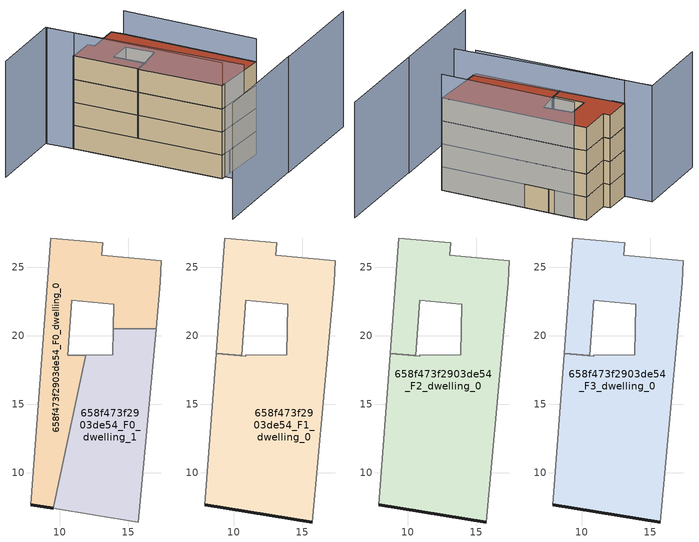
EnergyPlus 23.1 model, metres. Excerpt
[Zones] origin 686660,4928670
658f473f2903de54_F0_dwelling_0
 floor ground (EU_floor_Construction): 9.55,7.41 11.89,18.59 10.58,18.56 10.89,22.59 13.92,22.3 13.9,20.5 17.03,20.5 17.34,23.88 17.41,25.46 13.06,25.85 13.13,26.77 9.36,27.11 7.88,7.67 z0
 wall outside (EU_wall_Construction): 9.55,7.41 7.88,7.67 z0:3
 wall adiabatic (EU_wall_Construction): 13.9,20.5 13.92,22.3 10.89,22.59 10.58,18.56 11.89,18.59 / 7.88,7.67 9.36,27.11 13.13,26.77 13.06,25.85 17.41,25.46 17.34,23.88 17.03,20.5 z0:3
 wall to 658f473f2903de54_F0_dwelling_1 (EU_wall_Construction): 17.02,20.5 13.9,20.5 / 11.89,18.59 9.55,7.41 z0:3
 roof outside (EU_roof_Construction): 9.36,27.11 8.72,18.73 10.58,18.59 10.58,18.56 10.85,18.57 10.88,18.57 10.88,18.52 8.72,18.68 7.88,7.67 z3
658f473f2903de54_F0_dwelling_1
 floor ground (EU_floor_Construction): 15.71,6.42 17.03,20.5 13.9,20.5 13.87,18.62 11.89,18.59 9.55,7.41 z0
 wall adiabatic (EU_wall_Construction): 11.89,18.59 13.87,18.62 13.9,20.5 / 17.03,20.5 15.71,6.42 9.55,7.41 z0:3
658f473f2903de54_F1_dwelling_0
 floor to 658f473f2903de54_F0_dwelling_0 (EU_floor_Construction): 17.02,20.5 17.34,23.88 17.41,25.46 13.06,25.85 13.13,26.77 9.36,27.11 8.72,18.73 10.58,18.59 10.89,22.59 13.92,22.3 13.9,20.5 z3; 9.55,7.41 11.89,18.59 10.85,18.57 10.88,18.57 10.88,18.52 8.72,18.68 7.88,7.67 z3
 floor to 658f473f2903de54_F0_dwelling_1 (EU_floor_Construction): 15.71,6.42 17.02,20.5 13.9,20.5 13.87,18.62 11.89,18.59 9.55,7.41 z3
 wall outside (EU_wall_Construction): 15.71,6.42 7.88,7.67 z3:6
 wall adiabatic (EU_wall_Construction): 7.88,7.67 8.72,18.68 10.88,18.52 10.88,18.57 10.85,18.57 13.87,18.62 13.92,22.3 10.89,22.59 10.58,18.59 8.72,18.73 9.36,27.11 13.13,26.77 13.06,25.85 17.41,25.46 17.34,23.88 15.71,6.42 z3:6
658f473f2903de54_F2_dwelling_0
 floor to 658f473f2903de54_F1_dwelling_0 (EU_floor_Construction): 15.71,6.42 17.34,23.88 17.41,25.46 13.06,25.85 13.13,26.77 9.36,27.11 8.72,18.73 10.58,18.59 10.89,22.59 13.92,22.3 13.87,18.62 10.85,18.57 10.88,18.57 10.88,18.52 8.72,18.68 7.88,7.67 z6
 wall outside (EU_wall_Construction): 15.71,6.42 7.88,7.67 z6:9
 wall adiabatic (EU_wall_Construction): 7.88,7.67 8.72,18.68 10.88,18.52 10.88,18.57 10.85,18.57 13.87,18.62 13.92,22.3 10.89,22.59 10.58,18.59 8.72,18.73 9.36,27.11 13.13,26.77 13.06,25.85 17.41,25.46 17.34,23.88 15.71,6.42 z6:9
658f473f2903de54_F3_dwelling_0
 floor to 658f473f2903de54_F2_dwelling_0 (EU_floor_Construction): 15.71,6.42 17.34,23.88 17.41,25.46 13.06,25.85 13.13,26.77 9.36,27.11 8.72,18.73 10.58,18.59 10.89,22.59 13.92,22.3 13.87,18.62 10.85,18.57 10.88,18.57 10.88,18.52 8.72,18.68 7.88,7.67 z9
 wall outside (EU_wall_Construction): 15.71,6.42 7.88,7.67 z9:12
 wall adiabatic (EU_wall_Construction): 7.88,7.67 8.72,18.68 10.88,18.52 10.88,18.57 10.85,18.57 13.87,18.62 13.92,22.3 10.89,22.59 10.58,18.59 8.72,18.73 9.36,27.11 13.13,26.77 13.06,25.85 17.41,25.46 17.34,23.88 15.71,6.42 z9:12
 roof outside (EU_roof_Construction): 17.41,25.46 17.34,23.88 15.71,6.42 7.88,7.67 8.72,18.68 10.88,18.52 10.88,18.57 10.85,18.57 13.87,18.62 13.92,22.3 10.89,22.59 10.58,18.59 8.72,18.73 9.36,27.11 13.13,26.77 13.06,25.85 z12
shading: 12.39,1.04 26.73,-0.2 / -2.38,2.31 12.51,1.09 / 15.71,6.42 17.34,23.88 / 8.35,5.15 9.52,30.52 / -1.07,31.54 9.64,30.73 / 9.64,30.73 7.88,7.67 z0:15
[Building]
EU S2 Campaign: North Axis=0; Terrain=City; Solar Distribution=FullExterior
[Site:Location]
Bologna: Latitude=44.5; Longitude=11.25; Time Zone=1; Elevation=37
[SizingPeriod:WeatherFileDays]
AnnualSizingPeriod: Begin Month=1; Begin Day of Month=1; End Month=12; End Day of Month=31; Day of Week for Start Day=Monday; Use Weather File Daylight Saving Period=No; Use Weather File Rain and Snow Indicators=No
[MATERIAL]
EU_InternalMass_Material: Roughness=MediumRough; Thickness=0.1; Conductivity=1; Density=1800; Specific Heat=900; Thermal Absorptance=0.9; Solar Absorptance=0.7; Visible Absorptance=0.7
[MATERIAL:NOMASS] Roughness=MediumRough; Thermal Absorptance=0.9; Solar Absorptance=0.7; Visible Absorptance=0.7
Name | Thermal Resistance
EU_wall_NoMass | 0.937881
EU_roof_NoMass | 0.548572
EU_floor_NoMass | 0.71348
[CONSTRUCTION]
EU_wall_Construction: EU_wall_NoMass
EU_roof_Construction: EU_roof_NoMass
EU_floor_Construction: EU_floor_NoMass
EU_InternalMass_Construction: EU_InternalMass_Material
[ZONE] Type=1; Multiplier=1; Ceiling Height=autocalculate; Floor Area=autocalculate; Part of Total Floor Area=Yes
Name | Volume
658f473f2903de54_F0_dwelling_0 | 214.92
658f473f2903de54_F1_dwelling_0; 658f473f2903de54_F2_dwelling_0; 658f473f2903de54_F3_dwelling_0 | 429.489
658f473f2903de54_F0_dwelling_1 | 214.898
[INTERNALMASS] Construction=EU_InternalMass_Construction
Name | Zone or ZoneList | Surface Area
658f473f2903de54_F0_dwelling_0_EU_InternalMass | 658f473f2903de54_F0_dwelling_0 | 71.6393
658f473f2903de54_F0_dwelling_1_EU_InternalMass | 658f473f2903de54_F0_dwelling_1 | 71.6323
658f473f2903de54_F1_dwelling_0_EU_InternalMass | 658f473f2903de54_F1_dwelling_0 | 143.163
658f473f2903de54_F2_dwelling_0_EU_InternalMass | 658f473f2903de54_F2_dwelling_0 | 143.163
658f473f2903de54_F3_dwelling_0_EU_InternalMass | 658f473f2903de54_F3_dwelling_0 | 143.163
[OTHEREQUIPMENT] Fuel Type=Electricity; Design Level Calculation Method=Watts/Area; Power per Zone Floor Area=1; Fraction Latent=0; Fraction Radiant=0; Fraction Lost=0; Carbon Dioxide Generation Rate=0; EndUse Subcategory=EU_Step8_InternalGains
Name | Zone or ZoneList or Space or SpaceList | Schedule
EU_Step8_InternalGain_658f473f2903de54_F0_dwelling_0_f000 | 658f473f2903de54_F0_dwelling_0 | EU_Step8_GainSchedule_658f473f2903de54_F0_dwelling_0_f000
EU_Step8_InternalGain_658f473f2903de54_F0_dwelling_1_f000 | 658f473f2903de54_F0_dwelling_1 | EU_Step8_GainSchedule_658f473f2903de54_F0_dwelling_1_f000
EU_Step8_InternalGain_658f473f2903de54_F1_dwelling_0_f000 | 658f473f2903de54_F1_dwelling_0 | EU_Step8_GainSchedule_658f473f2903de54_F1_dwelling_0_f000
EU_Step8_InternalGain_658f473f2903de54_F2_dwelling_0_f000 | 658f473f2903de54_F2_dwelling_0 | EU_Step8_GainSchedule_658f473f2903de54_F2_dwelling_0_f000
EU_Step8_InternalGain_658f473f2903de54_F3_dwelling_0_f000 | 658f473f2903de54_F3_dwelling_0 | EU_Step8_GainSchedule_658f473f2903de54_F3_dwelling_0_f000
[ZONEVENTILATION:DESIGNFLOWRATE] Schedule=EU_AlwaysOn; Design Flow Rate Calculation Method=AirChanges/Hour; Air Changes per Hour=0.687892; Ventilation Type=Natural; Fan Pressure Rise=0; Fan Total Efficiency=1; Constant Term Coefficient=1; Temperature Term Coefficient=0; Velocity Term Coefficient=0; Velocity Squared Term Coefficient=0; Minimum Indoor Temperature=-100; Maximum Indoor Temperature=100; Delta Temperature=-100; Minimum Outdoor Temperature=-100; Maximum Outdoor Temperature=100; Maximum Wind Speed=40
Name | Zone or ZoneList or Space or SpaceList
EU_ConstantAir_658f473f2903de54_F0_dwelling_0 | 658f473f2903de54_F0_dwelling_0
EU_ConstantAir_658f473f2903de54_F0_dwelling_1 | 658f473f2903de54_F0_dwelling_1
EU_ConstantAir_658f473f2903de54_F1_dwelling_0 | 658f473f2903de54_F1_dwelling_0
EU_ConstantAir_658f473f2903de54_F2_dwelling_0 | 658f473f2903de54_F2_dwelling_0
EU_ConstantAir_658f473f2903de54_F3_dwelling_0 | 658f473f2903de54_F3_dwelling_0
[HVACTEMPLATE:THERMOSTAT] Constant Heating Setpoint=20; Constant Cooling Setpoint=50
EU_HeatOnly_658f473f2903de54_F0_dwelling_0; EU_HeatOnly_658f473f2903de54_F0_dwelling_1; EU_HeatOnly_658f473f2903de54_F1_dwelling_0; EU_HeatOnly_658f473f2903de54_F2_dwelling_0; EU_HeatOnly_658f473f2903de54_F3_dwelling_0
[HVACTEMPLATE:ZONE:IDEALLOADSAIRSYSTEM] System Availability Schedule=EU_AlwaysOn; Maximum Heating Supply Air Temperature=50; Minimum Cooling Supply Air Temperature=13; Maximum Heating Supply Air Humidity Ratio=0.0156; Minimum Cooling Supply Air Humidity Ratio=0.0077; Heating Limit=NoLimit; Cooling Limit=NoLimit; Heating Availability Schedule=EU_AlwaysOn; Cooling Availability Schedule=EU_CoolingOff; Dehumidification Control Type=ConstantSensibleHeatRatio; Cooling Sensible Heat Ratio=0.7; Dehumidification Setpoint=60; Humidification Control Type=None; Humidification Setpoint=30; Outdoor Air Method=None; Outdoor Air Flow Rate per Person=0.00944; Outdoor Air Flow Rate per Zone Floor Area=0; Outdoor Air Flow Rate per Zone=0; Demand Controlled Ventilation Type=None; Outdoor Air Economizer Type=NoEconomizer; Heat Recovery Type=None; Sensible Heat Recovery Effectiveness=0.7; Latent Heat Recovery Effectiveness=0.65
Name | Template Thermostat
658f473f2903de54_F0_dwelling_0 | EU_HeatOnly_658f473f2903de54_F0_dwelling_0
658f473f2903de54_F0_dwelling_1 | EU_HeatOnly_658f473f2903de54_F0_dwelling_1
658f473f2903de54_F1_dwelling_0 | EU_HeatOnly_658f473f2903de54_F1_dwelling_0
658f473f2903de54_F2_dwelling_0 | EU_HeatOnly_658f473f2903de54_F2_dwelling_0
658f473f2903de54_F3_dwelling_0 | EU_HeatOnly_658f473f2903de54_F3_dwelling_0
[SIZING:ZONE] Zone Cooling Design Supply Air Temperature Input Method=SupplyAirTemperature; Zone Cooling Design Supply Air Temperature=13; Zone Heating Design Supply Air Temperature Input Method=SupplyAirTemperature; Zone Heating Design Supply Air Temperature=50; Zone Cooling Design Supply Air Humidity Ratio=0.008; Zone Heating Design Supply Air Humidity Ratio=0.008; Cooling Design Air Flow Method=DesignDay; Cooling Design Air Flow Rate=0; Cooling Minimum Air Flow per Zone Floor Area=0.000762; Cooling Minimum Air Flow=0; Cooling Minimum Air Flow Fraction=0.2; Heating Design Air Flow Method=DesignDay; Heating Design Air Flow Rate=0; Heating Maximum Air Flow per Zone Floor Area=0.002032; Heating Maximum Air Flow=0.141576; Heating Maximum Air Flow Fraction=0.3; Account for Dedicated Outdoor Air System=No; Dedicated Outdoor Air System Control Strategy=NeutralSupplyAir; Dedicated Outdoor Air Low Setpoint Temperature for Design=autosize; Dedicated Outdoor Air High Setpoint Temperature for Design=autosize; Zone Load Sizing Method=Sensible Load Only No Latent Load; Zone Latent Cooling Design Supply Air Humidity Ratio Input Method=HumidityRatioDifference; Zone Cooling Design Supply Air Humidity Ratio Difference=0.005; Zone Latent Heating Design Supply Air Humidity Ratio Input Method=HumidityRatioDifference; Zone Humidification Design Supply Air Humidity Ratio Difference=0.005
658f473f2903de54_F0_dwelling_0; 658f473f2903de54_F0_dwelling_1; 658f473f2903de54_F1_dwelling_0; 658f473f2903de54_F2_dwelling_0; 658f473f2903de54_F3_dwelling_0
[SCHEDULE:CONSTANT]
Name | Hourly Value
EU_AlwaysOn | 1
EU_CoolingOff | 0
[SCHEDULE:FILE] Column Number=1; Rows to Skip at Top=0; Number of Hours of Data=8760; Column Separator=Comma; Interpolate to Timestep=No; Minutes per Item=60; Adjust Schedule for Daylight Savings=Yes
Name | File
EU_Step8_GainSchedule_658f473f2903de54_F0_dwelling_0_f000 | ../../schedules/658f473f2903de54/658f473f2903de54_F0_dwelling_0_f000_gain.csv
EU_Step8_GainSchedule_658f473f2903de54_F0_dwelling_1_f000 | ../../schedules/658f473f2903de54/658f473f2903de54_F0_dwelling_1_f000_gain.csv
EU_Step8_GainSchedule_658f473f2903de54_F1_dwelling_0_f000 | ../../schedules/658f473f2903de54/658f473f2903de54_F1_dwelling_0_f000_gain.csv
EU_Step8_GainSchedule_658f473f2903de54_F2_dwelling_0_f000 | ../../schedules/658f473f2903de54/658f473f2903de54_F2_dwelling_0_f000_gain.csv
EU_Step8_GainSchedule_658f473f2903de54_F3_dwelling_0_f000 | ../../schedules/658f473f2903de54/658f473f2903de54_F3_dwelling_0_f000_gain.csv
